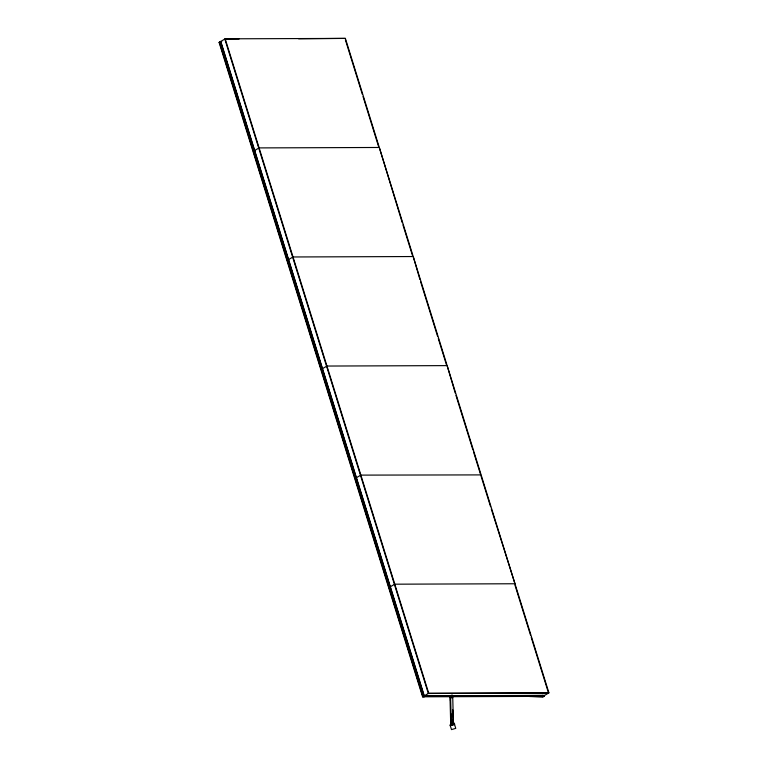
<?xml version="1.0" encoding="UTF-8"?>
<svg xmlns="http://www.w3.org/2000/svg" width="768" height="768" viewBox="0 0 768 768"><rect width="100%" height="100%" fill="white"/><g stroke="black" fill="none" stroke-linecap="round" stroke-linejoin="round"><path stroke-width="1.15" d="M542.803 696.365L422.602 696.797L219.101 42.422L225.187 38.832L345.379 38.4L548.899 692.832L542.314 696.845L530.045 696.528A2.63 2.534 -3.4 0 1 528.883 696.24M424.118 696.682L422.976 696.682L219.475 42.307L221.731 41.654M345.379 38.4L298.598 38.784M254.496 150.576L259.104 147.907L379.306 147.475L402.25 222.672M288.413 259.642L293.021 256.973L413.222 256.541L419.914 279.485M300.643 304.627L302.131 303.763M322.339 368.717L326.947 366.048L447.139 365.616L455.251 393.101M356.256 477.792L360.864 475.114L480.691 474.902L473.626 452.179M390.173 586.858L394.781 584.189L514.982 583.757L491.29 508.982M422.602 696.797L428.707 693.264L548.899 692.832M422.976 696.682L424.099 696.038L220.579 41.501M425.338 695.779L424.224 696.422L489.984 696.192M424.118 696.787L425.606 695.923M450.202 724.608C460.234 722.4 449.434 723.034 450.307 725.77M539.021 696.374L543.629 696.096M541.392 696.01L542.515 695.357M541.286 696.365L542.774 695.501M542.784 695.616L541.661 696.259L543.917 695.606M543.158 696.307C541.219 697.469 545.962 696.01 543.754 696.154M449.971 695.798L450.605 697.843L451.306 724.57L450.672 722.525L449.971 695.798L452.102 695.184L452.736 697.229L453.437 723.955L452.736 719.587M450.317 695.981L451.91 695.52L452.39 697.056L450.797 697.517L450.317 695.981L450.442 700.627M450.605 697.843L452.736 697.229M451.296 725.203L454.483 724.282L455.75 728.371L451.498 729.6L450.23 725.51M450.307 725.693L454.56 724.464M543.36 696.24L543.888 696.048M543.178 696.739L530.035 696.384A2.63 2.534 -3.4 0 1 529.056 696.173M239.088 38.995L224.813 39.043L428.333 693.475L548.525 693.043L531.216 637.373M219.475 42.307L220.608 42.307L219.101 42.422M544.483 695.395L424.282 695.827L220.762 41.395M424.09 695.933L544.291 695.501M345.36 39.754L362.323 94.291M363.024 96.557L378.576 146.554M402.95 224.947L412.493 255.619M420.624 281.75L437.578 336.288M438.288 338.563L446.419 364.694M455.952 395.366L472.915 449.904M481.037 476.035L490.579 506.717M514.963 585.11L530.506 635.098M225.187 38.832L428.707 693.264M454.454 723.37L454.56 724.541M452.726 709.834L453.091 723.782M452.102 695.184L452.16 697.507M451.91 695.52L451.968 697.843M450.778 713.414L451.018 722.707"/></g></svg>
